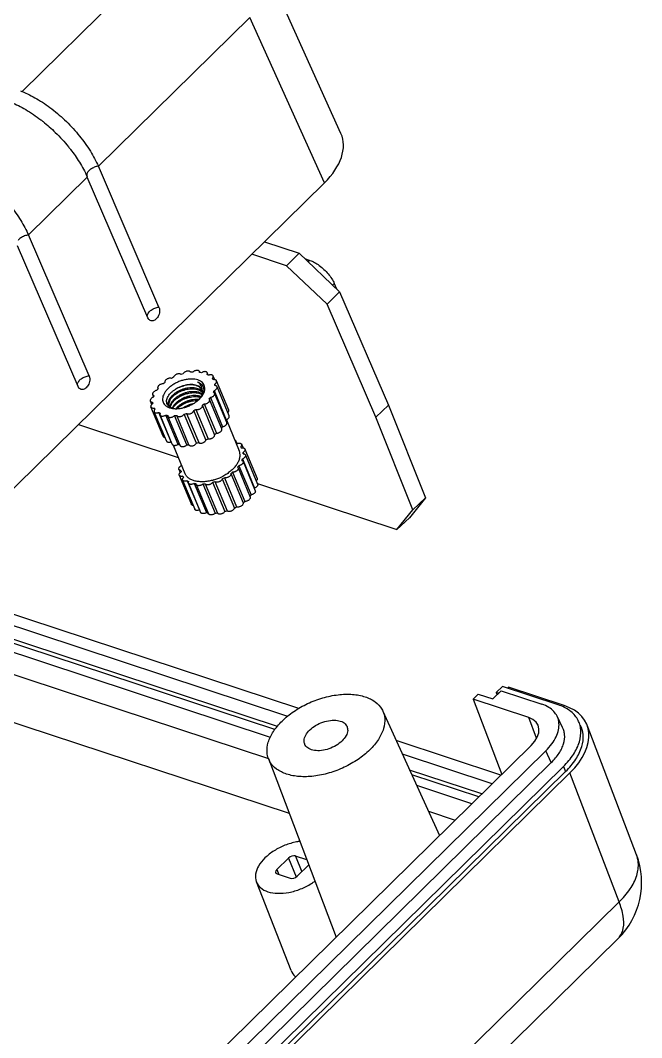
# Model space of a CAD drawing. Header units: millimetres. Extents: x 1786 to 2940, y -3417 to -1928.
# Drawn here: x 2001.6 to 2044.3, y -2819.2 to -2749.2 of the extents above; entities that cross this region are included whole.
import ezdxf

# ---------------------------------------------------------------- set-up
doc = ezdxf.new("R2010")
doc.units = ezdxf.units.MM

# ---------------------------------------------------------------- blocks, each defined once
blk = doc.blocks.new('*u7')
at = {"color": 7, "linetype": 'Continuous'}
for p, q in [((65.251, 85.515, 0), (76.807, 96.881, 0)), ((89.609, 82.304, 0), (83.891, 94.965, 0)), ((71.08, 79.806, 0), (82.636, 91.172, 0)), ((88.34, 78.54, 0), (82.636, 91.172, 0)), ((75.708, 69.049, 0), (71.08, 79.806, 0)), ((88.34, 78.54, 0), (-30.824, -38.661, 0)), ((65.741, 74.556, 0), (70.237, 78.978, 0)), ((74.866, 68.22, 0), (70.237, 78.978, 0)), ((70.37, 63.799, 0), (65.741, 74.556, 0)), ((83.761, 74.036, 0), (86.416, 73.16, 0)), ((69.528, 62.97, 0), (64.899, 73.728, 0)), ((85.454, 72.21, 0), (82.796, 73.087, 0)), ((86.416, 73.16, 0), (85.454, 72.21, 0)), ((86.416, 73.16, 0), (89.507, 70.211, 0)), ((86.849, 72.747, 0), (87.238, 72.618, 0)), ((87.238, 72.618, 0), (87.111, 72.497, 0)), ((88.544, 69.261, 0), (85.454, 72.21, 0)), ((89.093, 70.848, 0), (88.969, 70.723, 0)), ((89.093, 70.848, 0), (89.27, 70.436, 0)), ((89.507, 70.211, 0), (88.544, 69.261, 0)), ((89.507, 70.211, 0), (93.231, 61.555, 0)), ((92.26, 60.624, 0), (88.544, 69.261, 0)), ((74.906, 68.148, 0), (74.866, 68.22, 0)), ((78.123, 64.062, 0), (78.121, 64.067, 0)), ((78.835, 64.055, 0), (78.806, 64.124, 0)), ((79.477, 63.844, 0), (79.402, 64.024, 0)), ((79.967, 63.497, 0), (79.849, 63.779, 0)), ((69.568, 62.898, 0), (69.528, 62.97, 0)), ((77.599, 63.035, 0), (77.618, 63.04, 0)), ((79.964, 63.16, 0), (80.013, 63.043, 0)), ((81.035, 61.176, 0), (80.105, 63.412, 0)), ((75.295, 62.212, 0), (75.233, 62.363, 0)), ((75.641, 62.795, 0), (75.618, 62.85, 0)), ((75.618, 62.85, 0), (75.65, 62.807, 0)), ((79.915, 62.663, 0), (80.845, 60.427, 0)), ((80.891, 60.23, 0), (79.961, 62.466, 0)), ((81.073, 60.724, 0), (80.143, 62.96, 0)), ((75.158, 61.61, 0), (75.051, 61.868, 0)), ((76.019, 59.18, 0), (75.089, 61.416, 0)), ((78.916, 62.15, 0), (78.918, 62.15, 0)), ((79.957, 59.304, 0), (79.027, 61.54, 0)), ((79.163, 61.647, 0), (80.093, 59.411, 0)), ((79.576, 61.978, 0), (79.544, 62.022, 0)), ((80.506, 59.742, 0), (79.576, 61.978, 0)), ((79.639, 62.142, 0), (80.569, 59.906, 0)), ((93.231, 61.555, 0), (92.26, 60.624, 0)), ((93.231, 61.555, 0), (96.074, 54.476, 0)), ((76.275, 58.813, 0), (75.344, 61.049, 0)), ((75.396, 61.223, 0), (75.35, 61.334, 0)), ((76.629, 58.759, 0), (75.699, 60.995, 0)), ((76.722, 58.568, 0), (75.792, 60.804, 0)), ((77.164, 58.558, 0), (76.234, 60.794, 0)), ((77.318, 58.469, 0), (76.387, 60.705, 0)), ((77.832, 58.516, 0), (76.902, 60.752, 0)), ((77.071, 60.766, 0), (77.073, 60.761, 0)), ((78.003, 58.525, 0), (77.073, 60.761, 0)), ((78.568, 58.637, 0), (77.638, 60.873, 0)), ((77.813, 60.924, 0), (78.743, 58.688, 0)), ((79.301, 58.908, 0), (78.371, 61.144, 0)), ((78.534, 61.227, 0), (79.464, 58.991, 0)), ((69.557, 60.066, 0), (77.184, 57.548, 0)), ((80.858, 60.433, 0), (81.845, 58.061, 0)), ((95.095, 53.565, 0), (92.26, 60.624, 0)), ((76.786, 58.506, 0), (77.69, 56.332, 0)), ((81.573, 58.807, 0), (81.648, 58.626, 0)), ((82.02, 58.562, 0), (82.137, 58.28, 0)), ((82.134, 57.943, 0), (82.183, 57.826, 0)), ((82.275, 58.195, 0), (83.205, 55.959, 0)), ((82.314, 57.742, 0), (83.244, 55.506, 0)), ((81.746, 56.761, 0), (82.676, 54.525, 0)), ((81.809, 56.924, 0), (82.739, 54.688, 0)), ((82.085, 57.446, 0), (83.015, 55.21, 0)), ((82.131, 57.248, 0), (83.062, 55.012, 0)), ((77.221, 56.651, 0), (77.329, 56.393, 0)), ((77.26, 56.198, 0), (78.19, 53.962, 0)), ((77.52, 56.117, 0), (77.566, 56.006, 0)), ((80.704, 56.01, 0), (81.634, 53.774, 0)), ((81.198, 56.323, 0), (82.128, 54.087, 0)), ((81.333, 56.43, 0), (82.264, 54.194, 0)), ((77.515, 55.832, 0), (78.445, 53.596, 0)), ((77.869, 55.777, 0), (78.799, 53.541, 0)), ((77.962, 55.587, 0), (78.892, 53.351, 0)), ((78.404, 55.577, 0), (79.334, 53.341, 0)), ((78.558, 55.487, 0), (79.488, 53.251, 0)), ((79.072, 55.535, 0), (80.003, 53.299, 0)), ((79.243, 55.543, 0), (79.241, 55.549, 0)), ((79.243, 55.544, 0), (80.174, 53.307, 0)), ((79.809, 55.656, 0), (80.739, 53.42, 0)), ((79.983, 55.706, 0), (80.914, 53.47, 0)), ((80.541, 55.927, 0), (81.471, 53.691, 0)), ((83.224, 55.554, 0), (93.865, 52.042, 0)), ((96.074, 54.476, 0), (94.844, 52.953, 0)), ((96.074, 54.476, 0), (95.095, 53.565, 0)), ((93.865, 52.042, 0), (95.095, 53.565, 0)), ((94.844, 52.953, 0), (93.865, 52.042, 0)), ((86.401, 38.371, 0), (57.274, 47.986, 0)), ((85.545, 37.771, 0), (56.602, 47.325, 0)), ((84.566, 36.76, 0), (55.587, 46.326, 0)), ((84.765, 37, 0), (55.819, 46.555, 0)), ((84.234, 36.167, 0), (55.052, 45.8, 0)), ((53.778, 44.548, 0), (84.072, 34.548, 0)), ((50.989, 41.804, 0), (85.653, 30.362, 0)), ((101.838, 39.725, 0), (101.212, 39.109, 0)), ((101.944, 40.056, 0), (101.467, 39.588, 0)), ((101.838, 39.725, 0), (104.952, 38.698, 0)), ((106.19, 38.654, 0), (101.944, 40.056, 0)), ((102.404, 39.992, 0), (102.337, 39.926, 0)), ((106.651, 38.59, 0), (102.404, 39.992, 0)), ((99.695, 39.085, 0), (100.094, 39.478, 0)), ((103.94, 37.684, 0), (99.695, 39.085, 0)), ((99.695, 39.085, 0), (101.885, 33.338, 0)), ((100.094, 39.478, 0), (101.212, 39.109, 0)), ((101.64, 39.531, 0), (101.467, 39.588, 0)), ((101.467, 39.588, 0), (101.533, 39.425, 0)), ((92.8, 38.177, 0), (97.127, 28.659, 0)), ((104.545, 36.098, 0), (103.94, 37.684, 0)), ((106.536, 36.919, 0), (106.106, 37.788, 0)), ((112.173, 27.202, 0), (108.405, 37.089, 0)), ((101.825, 33.279, 0), (93.827, 35.92, 0)), ((104.122, 35.539, 0), (-15.065, -81.684, 0)), ((105.253, 35.148, 0), (-13.91, -82.051, 0)), ((105.669, 34.239, 0), (105.253, 35.148, 0)), ((105.669, 34.239, 0), (-13.494, -82.96, 0)), ((84.07, 34.545, 0), (89.235, 20.897, 0)), ((101.153, 32.619, 0), (94.299, 34.881, 0)), ((-12.574, -83.264, 0), (106.59, 33.936, 0)), ((-12.4, -83.643, 0), (106.764, 33.557, 0)), ((107.088, 33.443, 0), (-12.067, -83.748, 0)), ((100.37, 31.848, 0), (94.849, 33.671, 0)), ((106.59, 33.936, 0), (106.764, 33.557, 0)), ((110.844, 23.586, 0), (107.088, 33.443, 0)), ((100.137, 31.62, 0), (95.012, 33.311, 0)), ((99.603, 31.094, 0), (95.388, 32.485, 0)), ((96.283, 30.517, 0), (98.329, 29.841, 0)), ((85.598, 26.946, 0), (84.699, 26.063, 0)), ((85.598, 26.946, 0), (86.182, 25.519, 0)), ((86.996, 26.812, 0), (86.125, 27.1, 0)), ((86.125, 27.1, 0), (86.615, 25.902, 0)), ((86.256, 25.549, 0), (87.155, 26.432, 0)), ((84.699, 26.063, 0), (84.873, 25.678, 0)), ((84.728, 25.726, 0), (85.729, 25.396, 0)), ((85.794, 18.349, 0), (83.149, 25.116, 0)), ((110.844, 23.586, 0), (-8.048, -93.346, 0)), ((110.773, 20.788, 0), (-8.119, -96.145, 0))]:
    blk.add_line(p, q, dxfattribs=at)
for centre, radius, start, end in [((68.357, 93.676, 0), 8.732, 248.27695, 249.16006), ((63.459, 76.062, 0), 7.379, 23.27887, 23.6366), ((78.612, 60.001, 0), 4.093, 104.9573, 107.50269), ((78.479, 60.764, 0), 3.318, 93.22336, 96.15157), ((78.503, 61.727, 0), 2.352, 81.87756, 82.40368), ((78.52, 61.845, 0), 2.233, 78.63279, 81.89795), ((78.786, 62.669, 0), 1.363, 59.53762, 63.94432), ((78.823, 62.733, 0), 1.289, 58.57854, 59.51028), ((78.263, 60.483, 0), 3.502, 126.76939, 129.59408), ((78.628, 59.927, 0), 4.168, 115.65926, 118.17405), ((79.066, 63.019, 0), 0.911, 31.38309, 38.31522), ((79.017, 63.024, 0), 0.957, 1.49441, 8.2044), ((76.648, 61.728, 0), 1.437, 160.28376, 162.28664), ((76.721, 61.702, 0), 1.515, 157.27222, 160.28495), ((77.514, 61.236, 0), 2.437, 140.2131, 143.47381), ((77.61, 61.157, 0), 2.562, 139.91233, 140.23543), ((78.585, 61.261, 0), 1.01, 68.66746, 68.85168), ((78.496, 62.449, 0), 0.556, 27.45995, 29.9034), ((78.541, 62.544, 0), 0.479, 19.70663, 22.60574), ((78.557, 62.099, 0), 0.638, 43.21344, 46.11021), ((78.13, 62.65, 0), 0.892, 355.30037, 0.78162), ((78.154, 62.776, 0), 0.983, 339.45473, 340.32505), ((78.495, 63.118, 0), 1.491, 337.25245, 342.24352), ((76.177, 61.804, 0), 0.957, 181.4944, 188.20441), ((76.828, 61.886, 0), 0.554, 224.77399, 225.52648), ((76.844, 61.904, 0), 0.578, 225.55852, 230.35699), ((76.859, 61.68, 0), 0.436, 202.60636, 207.12494), ((76.886, 61.604, 0), 0.433, 192.10343, 196.37431), ((76.858, 61.68, 0), 0.435, 207.12345, 210.91021), ((76.863, 61.926, 0), 0.607, 230.32555, 231.14118), ((76.87, 61.935, 0), 0.619, 231.14234, 232.31545), ((77.466, 63.376, 0), 1.904, 314.46687, 319.29275), ((77.738, 63.002, 0), 1.458, 323.46947, 325.59982), ((77.58, 63.275, 0), 1.752, 319.34947, 320.2676), ((77.616, 63.245, 0), 1.705, 320.26656, 321.43907), ((77.779, 62.974, 0), 1.408, 325.61049, 325.95018), ((76.931, 64.345, 0), 3.502, 306.76939, 309.59408), ((77.674, 63.597, 0), 2.445, 319.88225, 323.47087), ((76.127, 61.809, 0), 0.911, 211.38309, 218.31522), ((76.403, 62.151, 0), 1.354, 238.62986, 243.95329), ((76.676, 62.995, 0), 2.245, 258.63767, 262.43719), ((76.997, 63.017, 0), 1.736, 263.74926, 266.49924), ((77.088, 62.462, 0), 1.194, 256.51147, 260.46067), ((76.715, 64.065, 0), 3.318, 273.22336, 276.15156), ((78.238, 60.198, 0), 1.573, 132.26164, 136.05142), ((76.582, 64.828, 0), 4.093, 284.9573, 287.50269), ((76.566, 64.902, 0), 4.168, 295.65926, 298.17405), ((78.61, 61.357, 0), 2.438, 320.2132, 323.4737), ((79.476, 60.864, 0), 1.437, 340.28379, 342.28664), ((77.861, 62.109, 0), 3.502, 306.76939, 309.59408), ((77.301, 59.859, 0), 1.289, 238.57854, 239.51028), ((77.604, 60.748, 0), 2.233, 258.6328, 261.89795), ((77.646, 61.829, 0), 3.318, 273.22336, 276.15156), ((77.512, 62.592, 0), 4.093, 284.9573, 287.50269), ((77.496, 62.666, 0), 4.168, 295.65926, 298.17405), ((80.967, 57.47, 0), 1.343, 59.5246, 61.95296), ((80.994, 57.516, 0), 1.289, 58.57854, 59.51028), ((81.237, 57.802, 0), 0.911, 31.38309, 38.31522), ((81.187, 57.806, 0), 0.957, 1.49441, 8.2044), ((79.552, 58.51, 0), 2.579, 314.49841, 317.68857), ((79.844, 58.38, 0), 2.445, 319.88225, 323.47087), ((80.665, 57.901, 0), 1.491, 337.25245, 342.24352), ((78.347, 56.587, 0), 0.957, 181.4944, 188.20441), ((78.298, 56.591, 0), 0.911, 211.38309, 218.31522), ((78.821, 59.472, 0), 3.792, 286.42015, 296.28259), ((78.736, 59.684, 0), 4.168, 295.65926, 298.17405), ((79.102, 59.128, 0), 3.502, 306.76939, 309.59408), ((78.574, 56.933, 0), 1.354, 238.62986, 243.95329), ((78.846, 57.778, 0), 2.245, 258.63767, 262.43718), ((78.886, 58.847, 0), 3.318, 273.22336, 276.15156), ((78.752, 59.61, 0), 4.093, 284.9573, 287.50269), ((81.647, 55.647, 0), 1.437, 340.28379, 342.28664), ((80.781, 56.139, 0), 2.438, 320.2132, 323.4737), ((79.666, 57.448, 0), 4.168, 295.65926, 298.17405), ((80.032, 56.892, 0), 3.502, 306.76939, 309.59408), ((79.471, 54.641, 0), 1.289, 238.57854, 239.51028), ((79.774, 55.53, 0), 2.233, 258.6328, 261.89795), ((79.816, 56.611, 0), 3.318, 273.22336, 276.15156), ((79.682, 57.374, 0), 4.093, 284.9573, 287.50269), ((106.566, 25.066, 0), 6, 314.52405, 20.8629)]:
    blk.add_arc(centre, radius, start, end, dxfattribs=at)
for centre, major_axis, ratio, start_param, end_param in [((84.092, 79.941, 0), (5.542, 2.305), 0.590017, -0.97172, 0.018015), ((102.84, 34.844, 0), (5.542, 2.305), 0.590017, -0.97172, 0.598772), ((102.353, 36.123, 0), (2.309, 0.96), 0.590017, 5.311465, 6.881957), ((85.876, 26.855, 0), (0.362, 0.151), 0.590352, 0.598846, 2.169338), ((84.977, 25.971, 0), (0.363, 0.151), 0.590017, 2.169872, 3.740364), ((85.979, 25.641, 0), (0.362, 0.151), 0.590352, -2.542746, -0.972255)]:
    blk.add_ellipse(centre, major_axis=major_axis, ratio=ratio, start_param=start_param, end_param=end_param, dxfattribs=at)
for points, start_tangent, end_tangent in [([(65.251, 85.515, 0), (66.373, 84.971, 0), (67.526, 84.19, 0), (68.638, 83.219, 0), (69.641, 82.119, 0), (70.472, 80.957, 0), (71.08, 79.806, 0)], (0.934604, -0.355689), (0.395202, -0.918594)), ([(64.408, 84.687, 0), (65.531, 84.143, 0), (66.684, 83.361, 0), (66.86, 83.222, 0)], (0.934604, -0.355689), (0.779488, -0.626417)), ([(66.86, 83.222, 0), (67.796, 82.39, 0), (68.799, 81.29, 0), (68.96, 81.087, 0)], (0.779488, -0.626417), (0.613514, -0.789684)), ([(68.96, 81.087, 0), (69.63, 80.129, 0), (70.219, 79.02, 0)], (0.613514, -0.789684), (0.400929, -0.916109)), ([(60.183, 80.155, 0), (61.272, 79.578, 0), (62.376, 78.791, 0), (63.431, 77.839, 0), (64.378, 76.774, 0), (65.163, 75.659, 0), (65.741, 74.556, 0)], (0.917726, -0.397213), (0.395202, -0.918594)), ([(70.287, 79.376, 0), (70.197, 79.163, 0), (70.216, 79.019, 0)], (-0.584971, -0.811055), (0.379239, -0.925299)), ([(71.08, 79.806, 0), (70.774, 79.731, 0), (70.493, 79.578, 0), (70.287, 79.376, 0)], (-0.994532, -0.104433), (-0.584971, -0.811055)), ([(65.741, 74.556, 0), (65.436, 74.48, 0), (65.154, 74.327, 0), (64.949, 74.126, 0)], (-0.994532, -0.104433), (-0.584971, -0.811055)), ([(87.238, 72.618, 0), (87.589, 72.463, 0), (87.954, 72.227, 0), (88.31, 71.927, 0), (88.632, 71.581, 0), (88.899, 71.213, 0), (89.093, 70.848, 0)], (0.949599, -0.313467), (0.395202, -0.918594)), ([(74.825, 68.405, 0), (74.916, 68.618, 0)], (0.104668, 0.994507), (0.584971, 0.811055)), ([(75.708, 69.049, 0), (75.758, 68.826, 0), (75.742, 68.605, 0), (75.683, 68.412, 0), (75.599, 68.256, 0), (75.499, 68.136, 0), (75.387, 68.048, 0), (75.259, 67.996, 0), (75.119, 67.994, 0), (74.979, 68.062, 0), (74.905, 68.147, 0)], (0.395202, -0.918594), (-0.545572, 0.838064)), ([(74.916, 68.618, 0), (75.121, 68.82, 0), (75.402, 68.973, 0), (75.708, 69.049, 0)], (0.584971, 0.811055), (0.994532, 0.104433)), ([(70.37, 63.799, 0), (70.42, 63.576, 0), (70.404, 63.355, 0), (70.345, 63.162, 0), (70.261, 63.006, 0), (70.161, 62.886, 0), (70.049, 62.798, 0), (69.921, 62.746, 0), (69.781, 62.744, 0), (69.641, 62.812, 0), (69.566, 62.897, 0)], (0.395202, -0.918594), (-0.54557, 0.838065)), ([(69.578, 63.368, 0), (69.783, 63.57, 0), (70.064, 63.723, 0), (70.37, 63.799, 0)], (0.584971, 0.811055), (0.994532, 0.104433)), ([(77.381, 63.904, 0), (77.33, 63.934, 0), (77.262, 63.949, 0), (77.183, 63.947, 0), (77.1, 63.93, 0), (77.018, 63.897, 0), (76.945, 63.853, 0), (76.885, 63.8, 0), (76.843, 63.742, 0), (76.823, 63.684, 0)], (-0.753799, 0.657105), (-0.149673, -0.988736)), ([(78.121, 64.067, 0), (78.094, 64.106, 0), (78.045, 64.137, 0), (77.979, 64.154, 0), (77.902, 64.155, 0), (77.819, 64.139, 0), (77.737, 64.108, 0), (77.662, 64.065, 0), (77.6, 64.013, 0), (77.556, 63.955, 0)], (-0.387874, 0.921713), (-0.500181, -0.865921)), ([(78.806, 64.123, 0), (78.785, 64.157, 0), (78.738, 64.191, 0), (78.674, 64.209, 0), (78.597, 64.212, 0), (78.515, 64.198, 0), (78.432, 64.169, 0), (78.356, 64.127, 0), (78.292, 64.076, 0)], (-0.387179, 0.922004), (-0.712724, -0.701445)), ([(78.814, 64.058, 0), (78.811, 64.112, 0), (78.806, 64.123, 0)], (0.150909, 0.988548), (-0.387179, 0.922004)), ([(79.402, 64.024, 0), (79.385, 64.053, 0), (79.34, 64.088, 0), (79.278, 64.108, 0), (79.203, 64.113, 0), (79.121, 64.101, 0), (79.038, 64.074, 0), (78.96, 64.034, 0)], (-0.386553, 0.922267), (-0.844318, -0.535842)), ([(79.385, 63.894, 0), (79.408, 63.952, 0), (79.408, 64.007, 0), (79.402, 64.024, 0)], (0.500953, 0.865474), (-0.386553, 0.922267)), ([(79.849, 63.779, 0), (79.836, 63.803, 0), (79.794, 63.839, 0), (79.734, 63.862, 0), (79.66, 63.868, 0), (79.579, 63.859, 0), (79.495, 63.833, 0)], (-0.384457, 0.923143), (-0.929747, -0.3682)), ([(79.781, 63.584, 0), (79.828, 63.641, 0), (79.854, 63.7, 0), (79.856, 63.755, 0), (79.849, 63.779, 0)], (0.71319, 0.70097), (-0.384457, 0.923143)), ([(69.487, 63.155, 0), (69.578, 63.368, 0)], (0.104668, 0.994507), (0.584971, 0.811055)), ([(76.031, 63.181, 0), (75.951, 63.176, 0), (75.867, 63.154, 0), (75.787, 63.119, 0), (75.716, 63.072, 0), (75.661, 63.017, 0), (75.624, 62.958, 0), (75.61, 62.901, 0), (75.618, 62.85, 0)], (-0.999424, 0.033943), (0.383618, -0.923492)), ([(76.66, 63.601, 0), (76.591, 63.614, 0), (76.511, 63.61, 0), (76.428, 63.591, 0), (76.347, 63.557, 0), (76.275, 63.511, 0), (76.217, 63.457, 0), (76.178, 63.399, 0), (76.161, 63.341, 0), (76.167, 63.288, 0)], (-0.94945, 0.313918), (0.338207, -0.941072)), ([(79.112, 62.435, 0), (79.178, 62.601, 0), (79.212, 62.792, 0), (79.197, 62.972, 0), (79.133, 63.135, 0), (79.023, 63.276, 0), (78.869, 63.391, 0), (78.676, 63.476, 0), (78.451, 63.528, 0), (78.2, 63.547, 0), (77.93, 63.532, 0), (77.65, 63.483, 0), (77.369, 63.401, 0), (77.095, 63.289, 0), (76.836, 63.15, 0), (76.6, 62.99, 0), (76.394, 62.811, 0)], (0.444225, 0.895915), (-0.712957, -0.701208)), ([(76.999, 62.786, 0), (77.007, 62.791, 0), (77.203, 62.893, 0), (77.407, 62.976, 0), (77.599, 63.035, 0)], (0.861195, 0.508276), (0.967634, 0.252356)), ([(77.599, 63.035, 0), (77.355, 62.954, 0), (77.099, 62.839, 0), (77, 62.786, 0)], (-0.963055, -0.269303), (-0.869644, -0.49368)), ([(78.983, 62.728, 0), (78.914, 62.845, 0), (78.805, 62.95, 0), (78.662, 63.033, 0), (78.489, 63.09, 0), (78.292, 63.12, 0), (78.077, 63.121, 0), (77.85, 63.094, 0), (77.618, 63.04, 0)], (-0.384377, 0.923176), (-0.960147, -0.279494)), ([(78.978, 62.726, 0), (78.969, 62.742, 0), (78.863, 62.869, 0), (78.719, 62.971, 0), (78.54, 63.046, 0), (78.334, 63.091, 0), (78.106, 63.105, 0), (77.865, 63.087, 0), (77.618, 63.04, 0)], (-0.498551, 0.866861), (-0.969764, -0.244046)), ([(78.644, 63.339, 0), (78.806, 63.26, 0), (78.938, 63.16, 0), (79.036, 63.041, 0), (79.101, 62.905, 0), (79.128, 62.755, 0), (79.12, 62.596, 0), (79.08, 62.445, 0)], (0.935385, -0.35363), (-0.336658, -0.941627)), ([(79.022, 62.663, 0), (79.019, 62.723, 0), (78.994, 62.864, 0), (78.944, 62.999, 0), (78.868, 63.124, 0), (78.768, 63.238, 0), (78.644, 63.339, 0)], (-0.01412, 0.9999), (-0.823675, 0.567062)), ([(79.967, 63.499, 0), (79.925, 63.502, 0), (79.844, 63.494, 0)], (-0.9911, 0.13312), (-0.982685, -0.185285)), ([(79.964, 63.16, 0), (80.03, 63.211, 0), (80.079, 63.267, 0), (80.107, 63.326, 0), (80.113, 63.382, 0), (80.105, 63.412, 0)], (0.844616, 0.535372), (-0.382205, 0.924078)), ([(80.105, 63.412, 0), (80.095, 63.431, 0), (80.056, 63.469, 0), (79.998, 63.493, 0), (79.967, 63.499, 0)], (-0.382205, 0.924078), (-0.9911, 0.13312)), ([(80.143, 62.96, 0), (80.137, 62.972, 0), (80.1, 63.012, 0), (80.044, 63.038, 0), (79.973, 63.049, 0)], (-0.380857, 0.924634), (-0.999447, 0.033246)), ([(75.555, 62.686, 0), (75.472, 62.663, 0), (75.392, 62.626, 0), (75.323, 62.578, 0), (75.27, 62.522, 0), (75.236, 62.464, 0), (75.224, 62.407, 0), (75.233, 62.363, 0)], (-0.98279, -0.184725), (0.381058, -0.924551)), ([(75.233, 62.363, 0), (75.236, 62.356, 0), (75.27, 62.315, 0), (75.324, 62.287, 0)], (0.381058, -0.924551), (0.949748, -0.313016)), ([(76.394, 62.811, 0), (76.225, 62.621, 0), (76.097, 62.424, 0), (76.015, 62.227, 0), (75.982, 62.036, 0), (75.997, 61.856, 0), (76.061, 61.693, 0), (76.171, 61.552, 0), (76.325, 61.438, 0), (76.518, 61.353, 0), (76.743, 61.3, 0), (76.808, 61.291, 0)], (-0.712957, -0.701208), (0.994022, -0.109183)), ([(76.434, 61.496, 0), (76.348, 61.61, 0), (76.298, 61.749, 0), (76.291, 61.901, 0), (76.326, 62.06, 0), (76.403, 62.225, 0), (76.52, 62.39, 0), (76.67, 62.546, 0)], (-0.704307, 0.709895), (0.740629, 0.671914)), ([(76.456, 61.513, 0), (76.436, 61.571, 0), (76.423, 61.713, 0), (76.451, 61.865, 0), (76.522, 62.022, 0), (76.631, 62.179, 0), (76.777, 62.331, 0)], (-0.384386, 0.923173), (0.739632, 0.673011)), ([(76.808, 62.257, 0), (76.659, 62.101, 0), (76.548, 61.939, 0), (76.478, 61.778, 0), (76.453, 61.623, 0), (76.463, 61.513, 0)], (-0.739632, -0.673011), (0.209952, -0.977712)), ([(76.67, 62.546, 0), (76.828, 62.674, 0), (76.999, 62.786, 0)], (0.740629, 0.671914), (0.861195, 0.508276)), ([(79.02, 62.578, 0), (78.978, 62.624, 0), (78.848, 62.726, 0), (78.684, 62.805, 0), (78.492, 62.857, 0), (78.282, 62.88, 0), (78.058, 62.875, 0), (77.825, 62.842, 0), (77.59, 62.782, 0), (77.362, 62.699, 0), (77.145, 62.593, 0), (76.948, 62.469, 0), (76.777, 62.331, 0)], (-0.630348, 0.776313), (-0.739632, -0.673011)), ([(76.808, 62.257, 0), (76.992, 62.403, 0), (77.127, 62.49, 0)], (0.739632, 0.673011), (0.861148, 0.508355)), ([(79.013, 62.401, 0), (78.903, 62.466, 0), (78.718, 62.536, 0), (78.507, 62.574, 0), (78.275, 62.582, 0), (78.027, 62.558, 0), (77.776, 62.503, 0), (77.533, 62.42, 0), (77.299, 62.311, 0), (77.085, 62.179, 0), (76.901, 62.033, 0)], (-0.815728, 0.578436), (-0.739632, -0.673011)), ([(76.932, 61.959, 0), (77.103, 62.096, 0), (77.251, 62.192, 0)], (0.739632, 0.673011), (0.861155, 0.508343)), ([(78.949, 62.202, 0), (78.932, 62.209, 0), (78.74, 62.261, 0), (78.53, 62.284, 0), (78.306, 62.278, 0), (78.072, 62.246, 0), (77.837, 62.186, 0), (77.609, 62.102, 0), (77.393, 61.996, 0), (77.196, 61.873, 0), (77.025, 61.735, 0)], (-0.932649, 0.360785), (-0.739632, -0.673011)), ([(77.127, 62.49, 0), (77.206, 62.534, 0), (77.439, 62.643, 0), (77.683, 62.726, 0), (77.723, 62.737, 0)], (0.861148, 0.508355), (0.967618, 0.25242)), ([(77.723, 62.736, 0), (77.598, 62.698, 0), (77.335, 62.595, 0), (77.127, 62.489, 0)], (-0.963027, -0.269404), (-0.870337, -0.492457)), ([(77.251, 62.192, 0), (77.3, 62.22, 0), (77.516, 62.326, 0), (77.744, 62.409, 0), (77.847, 62.439, 0)], (0.861155, 0.508343), (0.967628, 0.252382)), ([(77.847, 62.438, 0), (77.588, 62.352, 0), (77.332, 62.235, 0), (77.251, 62.191, 0)], (-0.963034, -0.269379), (-0.870393, -0.492357)), ([(77.723, 62.737, 0), (77.934, 62.781, 0), (78.182, 62.806, 0), (78.414, 62.798, 0), (78.625, 62.759, 0), (78.81, 62.69, 0), (78.962, 62.592, 0), (78.999, 62.559, 0)], (0.967618, 0.25242), (0.720568, -0.693385)), ([(77.847, 62.439, 0), (77.979, 62.469, 0), (78.213, 62.502, 0), (78.437, 62.507, 0), (78.647, 62.484, 0), (78.839, 62.432, 0), (78.999, 62.356, 0)], (0.967628, 0.252382), (0.853847, -0.520524)), ([(77.971, 62.141, 0), (78.111, 62.173, 0), (78.347, 62.205, 0), (78.573, 62.208, 0), (78.781, 62.184, 0), (78.916, 62.15, 0)], (0.967626, 0.252388), (0.953757, -0.300579)), ([(79.019, 62.577, 0), (79.014, 62.412, 0), (78.967, 62.239, 0), (78.945, 62.185, 0)], (0.10183, -0.994802), (-0.414444, -0.910075)), ([(79.075, 62.431, 0), (78.994, 62.262, 0), (78.946, 62.185, 0)], (-0.350922, -0.936405), (-0.55991, -0.828554)), ([(78.95, 62.183, 0), (78.969, 62.207, 0), (79.097, 62.404, 0), (79.112, 62.435, 0)], (0.623307, 0.781977), (0.444225, 0.895915)), ([(79.019, 62.577, 0), (78.991, 62.706, 0)], (-0.084537, 0.99642), (-0.337285, 0.941403)), ([(79.639, 62.142, 0), (79.722, 62.165, 0), (79.802, 62.202, 0), (79.871, 62.251, 0), (79.924, 62.306, 0), (79.958, 62.365, 0), (79.97, 62.422, 0), (79.961, 62.466, 0)], (0.98279, 0.184725), (-0.381058, 0.924551)), ([(79.961, 62.466, 0), (79.958, 62.472, 0), (79.924, 62.513, 0), (79.87, 62.541, 0)], (-0.381058, 0.924551), (-0.949748, 0.313016)), ([(79.915, 62.663, 0), (79.993, 62.702, 0), (80.061, 62.751, 0), (80.112, 62.808, 0), (80.143, 62.866, 0), (80.152, 62.922, 0), (80.143, 62.96, 0)], (0.929941, 0.367709), (-0.380857, 0.924634)), ([(75.279, 62.165, 0), (75.201, 62.126, 0), (75.133, 62.077, 0), (75.082, 62.021, 0), (75.051, 61.962, 0), (75.042, 61.906, 0), (75.051, 61.868, 0)], (-0.929941, -0.367709), (0.380857, -0.924634)), ([(75.051, 61.868, 0), (75.057, 61.856, 0), (75.094, 61.816, 0), (75.15, 61.79, 0), (75.221, 61.78, 0)], (0.380857, -0.924634), (0.999447, -0.033246)), ([(75.157, 61.611, 0), (75.115, 61.561, 0), (75.087, 61.502, 0), (75.081, 61.446, 0), (75.089, 61.416, 0)], (-0.714161, -0.699982), (0.382205, -0.924078)), ([(75.089, 61.416, 0), (75.099, 61.398, 0), (75.138, 61.36, 0), (75.196, 61.335, 0), (75.269, 61.327, 0), (75.35, 61.334, 0)], (0.382205, -0.924078), (0.982685, 0.185285)), ([(75.23, 61.668, 0), (75.164, 61.618, 0), (75.157, 61.611, 0)], (-0.844616, -0.535372), (-0.714161, -0.699982)), ([(76.81, 61.301, 0), (76.729, 61.324, 0), (76.567, 61.395, 0), (76.492, 61.445, 0)], (-0.972247, 0.233956), (-0.791365, 0.611344)), ([(76.901, 62.033, 0), (76.759, 61.886, 0), (76.651, 61.733, 0), (76.579, 61.579, 0), (76.548, 61.431, 0), (76.546, 61.409, 0)], (-0.739632, -0.673011), (-0.039652, -0.999214)), ([(76.582, 61.387, 0), (76.6, 61.473, 0), (76.669, 61.636, 0), (76.782, 61.801, 0), (76.932, 61.959, 0)], (0.137519, 0.990499), (0.739632, 0.673011)), ([(77.025, 61.735, 0), (76.875, 61.577, 0), (76.762, 61.413, 0), (76.721, 61.327, 0)], (-0.739632, -0.673011), (-0.383453, -0.923561)), ([(76.78, 61.313, 0), (76.806, 61.36, 0), (76.914, 61.513, 0), (77.056, 61.66, 0)], (0.455293, 0.890342), (0.739632, 0.673011)), ([(76.891, 61.284, 0), (76.994, 61.281, 0), (77.264, 61.296, 0), (77.543, 61.346, 0), (77.825, 61.428, 0), (78.099, 61.539, 0), (78.358, 61.678, 0), (78.594, 61.839, 0), (78.8, 62.017, 0)], (0.998115, -0.061364), (0.712957, 0.701208)), ([(77.149, 61.437, 0), (77.007, 61.29, 0), (77.001, 61.282, 0)], (-0.739632, -0.673011), (-0.63405, -0.773292)), ([(77.056, 61.66, 0), (77.229, 61.799, 0), (77.375, 61.894, 0)], (0.739632, 0.673011), (0.861155, 0.508342)), ([(78.752, 61.978, 0), (78.666, 61.985, 0), (78.44, 61.981, 0), (78.204, 61.949, 0), (77.969, 61.89, 0), (77.741, 61.807, 0), (77.522, 61.701, 0), (77.322, 61.575, 0), (77.149, 61.437, 0)], (-0.994752, 0.102311), (-0.739632, -0.673011)), ([(77.18, 61.362, 0), (77.352, 61.5, 0), (77.499, 61.595, 0)], (0.739632, 0.673011), (0.861155, 0.508343)), ([(77.375, 61.894, 0), (77.429, 61.925, 0), (77.648, 62.031, 0), (77.876, 62.114, 0), (77.971, 62.141, 0)], (0.861155, 0.508342), (0.967626, 0.252388)), ([(77.971, 62.14, 0), (77.854, 62.105, 0), (77.591, 62.002, 0), (77.375, 61.893, 0)], (-0.963025, -0.269413), (-0.870338, -0.492455)), ([(78.095, 61.842, 0), (77.854, 61.762, 0), (77.596, 61.647, 0), (77.499, 61.595, 0)], (-0.963045, -0.269342), (-0.870384, -0.492373)), ([(77.499, 61.595, 0), (77.548, 61.624, 0), (77.764, 61.729, 0), (77.992, 61.813, 0), (78.095, 61.842, 0)], (0.861155, 0.508343), (0.967628, 0.252382)), ([(78.29, 61.643, 0), (78.085, 61.59, 0), (77.857, 61.506, 0), (77.641, 61.4, 0), (77.563, 61.354, 0)], (-0.978228, -0.207533), (-0.853057, -0.521817)), ([(78.095, 61.842, 0), (78.228, 61.873, 0), (78.463, 61.906, 0), (78.677, 61.911, 0)], (0.967628, 0.252382), (0.999349, -0.036087)), ([(78.534, 61.227, 0), (78.603, 61.215, 0), (78.682, 61.218, 0), (78.766, 61.238, 0), (78.847, 61.272, 0), (78.919, 61.317, 0), (78.977, 61.372, 0), (79.016, 61.43, 0), (79.033, 61.487, 0), (79.027, 61.54, 0)], (0.94945, -0.313918), (-0.338207, 0.941072)), ([(79.163, 61.647, 0), (79.243, 61.653, 0), (79.327, 61.674, 0), (79.407, 61.71, 0), (79.478, 61.757, 0), (79.533, 61.812, 0), (79.57, 61.87, 0), (79.584, 61.927, 0), (79.576, 61.978, 0)], (0.999424, -0.033943), (-0.383618, 0.923492)), ([(75.413, 61.244, 0), (75.366, 61.187, 0), (75.34, 61.128, 0), (75.337, 61.073, 0), (75.345, 61.049, 0)], (-0.71319, -0.70097), (0.384457, -0.923143)), ([(75.345, 61.049, 0), (75.358, 61.025, 0), (75.4, 60.989, 0), (75.46, 60.967, 0), (75.534, 60.96, 0), (75.615, 60.97, 0), (75.699, 60.995, 0)], (0.384457, -0.923143), (0.929747, 0.3682)), ([(75.809, 60.934, 0), (75.786, 60.876, 0), (75.786, 60.822, 0), (75.792, 60.804, 0)], (-0.500953, -0.865474), (0.386553, -0.922267)), ([(75.792, 60.804, 0), (75.809, 60.775, 0), (75.854, 60.74, 0), (75.916, 60.72, 0), (75.991, 60.715, 0), (76.073, 60.727, 0), (76.156, 60.754, 0), (76.234, 60.794, 0)], (0.386553, -0.922267), (0.844318, 0.535842)), ([(76.38, 60.77, 0), (76.383, 60.716, 0), (76.387, 60.705, 0)], (-0.150909, -0.988548), (0.387179, -0.922004)), ([(76.387, 60.705, 0), (76.409, 60.671, 0), (76.456, 60.638, 0), (76.52, 60.619, 0), (76.596, 60.617, 0), (76.679, 60.63, 0), (76.762, 60.659, 0), (76.838, 60.701, 0), (76.902, 60.752, 0)], (0.387179, -0.922004), (0.712724, 0.701445)), ([(77.073, 60.761, 0), (77.099, 60.722, 0), (77.149, 60.691, 0), (77.215, 60.674, 0), (77.292, 60.674, 0), (77.375, 60.689, 0), (77.457, 60.72, 0), (77.532, 60.763, 0), (77.594, 60.815, 0), (77.638, 60.873, 0)], (0.387874, -0.921713), (0.500181, 0.865921)), ([(77.813, 60.924, 0), (77.864, 60.894, 0), (77.932, 60.879, 0), (78.01, 60.881, 0), (78.094, 60.898, 0), (78.175, 60.931, 0), (78.249, 60.975, 0), (78.309, 61.029, 0), (78.351, 61.086, 0), (78.371, 61.144, 0)], (0.753799, -0.657105), (0.149673, 0.988736)), ([(80.845, 60.427, 0), (80.916, 60.461, 0), (80.979, 60.505, 0), (81.029, 60.554, 0), (81.064, 60.607, 0), (81.08, 60.659, 0), (81.079, 60.707, 0), (81.073, 60.724, 0)], (0.929941, 0.367709), (-0.385664, 0.922639)), ([(80.967, 60.981, 0), (81.001, 61.02, 0), (81.031, 61.072, 0), (81.043, 61.124, 0), (81.037, 61.171, 0), (81.035, 61.176, 0)], (0.713808, 0.700341), (-0.3858, 0.922583)), ([(80.569, 59.906, 0), (80.644, 59.926, 0), (80.717, 59.958, 0), (80.781, 59.999, 0), (80.835, 60.047, 0), (80.874, 60.099, 0), (80.896, 60.152, 0), (80.899, 60.202, 0), (80.891, 60.23, 0)], (0.98279, 0.184725), (-0.382606, 0.923911)), ([(76.019, 59.18, 0), (76.042, 59.145, 0), (76.084, 59.115, 0), (76.14, 59.096, 0), (76.157, 59.093, 0)], (0.3858, -0.922583), (0.991275, -0.131813)), ([(79.464, 58.991, 0), (79.526, 58.979, 0), (79.597, 58.98, 0), (79.671, 58.994, 0), (79.746, 59.021, 0), (79.815, 59.057, 0), (79.874, 59.102, 0), (79.921, 59.153, 0), (79.951, 59.205, 0), (79.964, 59.257, 0), (79.957, 59.304, 0)], (0.94945, -0.313918), (-0.338207, 0.941072)), ([(80.093, 59.411, 0), (80.165, 59.415, 0), (80.241, 59.433, 0), (80.313, 59.461, 0), (80.381, 59.501, 0), (80.438, 59.547, 0), (80.481, 59.599, 0), (80.507, 59.652, 0), (80.514, 59.702, 0), (80.506, 59.742, 0)], (0.999424, -0.033943), (-0.382446, 0.923978)), ([(76.275, 58.813, 0), (76.277, 58.807, 0), (76.306, 58.77, 0), (76.352, 58.742, 0), (76.411, 58.727, 0), (76.479, 58.725, 0), (76.554, 58.735, 0), (76.629, 58.759, 0)], (0.382272, -0.92405), (0.929747, 0.3682)), ([(76.722, 58.568, 0), (76.73, 58.552, 0), (76.764, 58.517, 0), (76.813, 58.492, 0), (76.875, 58.48, 0), (76.946, 58.481, 0), (77.02, 58.495, 0), (77.095, 58.521, 0), (77.164, 58.558, 0)], (0.382557, -0.923932), (0.844318, 0.535842)), ([(77.318, 58.469, 0), (77.333, 58.443, 0), (77.37, 58.41, 0), (77.423, 58.389, 0), (77.487, 58.38, 0), (77.559, 58.384, 0), (77.635, 58.401, 0), (77.708, 58.43, 0), (77.775, 58.47, 0), (77.832, 58.516, 0)], (0.385546, -0.922689), (0.712724, 0.701445)), ([(78.003, 58.525, 0), (78.026, 58.49, 0), (78.068, 58.46, 0), (78.123, 58.441, 0), (78.19, 58.436, 0), (78.263, 58.443, 0), (78.338, 58.464, 0), (78.411, 58.496, 0), (78.476, 58.537, 0), (78.53, 58.585, 0), (78.568, 58.637, 0)], (0.386892, -0.922125), (0.500181, 0.865921)), ([(78.743, 58.688, 0), (78.788, 58.66, 0), (78.848, 58.645, 0), (78.916, 58.643, 0), (78.991, 58.654, 0), (79.065, 58.677, 0), (79.136, 58.711, 0), (79.199, 58.755, 0), (79.249, 58.804, 0), (79.284, 58.856, 0), (79.301, 58.908, 0)], (0.753799, -0.657105), (0.149673, 0.988736)), ([(81.51, 58.871, 0), (81.531, 58.858, 0), (81.564, 58.823, 0), (81.572, 58.807, 0)], (0.890807, -0.454382), (0.382557, -0.923932)), ([(81.572, 58.807, 0), (81.58, 58.779, 0), (81.577, 58.729, 0), (81.573, 58.716, 0)], (0.382557, -0.923932), (-0.30873, -0.95115)), ([(81.666, 58.616, 0), (81.74, 58.639, 0), (81.815, 58.65, 0), (81.883, 58.648, 0), (81.943, 58.633, 0), (81.988, 58.605, 0), (82.017, 58.568, 0), (82.02, 58.562, 0)], (0.929747, 0.3682), (0.382272, -0.92405)), ([(82.02, 58.562, 0), (82.028, 58.522, 0), (82.021, 58.471, 0), (81.995, 58.418, 0), (81.952, 58.367, 0)], (0.382272, -0.92405), (-0.71319, -0.70097)), ([(81.459, 56.775, 0), (81.573, 56.91, 0), (81.737, 57.156, 0), (81.848, 57.403, 0), (81.901, 57.645, 0), (81.897, 57.874, 0), (81.845, 58.061, 0)], (0.672824, 0.739803), (-0.383701, 0.923457)), ([(82.015, 58.276, 0), (82.088, 58.284, 0), (82.137, 58.281, 0)], (0.982685, 0.185285), (0.991275, -0.131813)), ([(82.314, 57.742, 0), (82.319, 57.726, 0), (82.321, 57.677, 0), (82.304, 57.625, 0), (82.269, 57.573, 0), (82.219, 57.524, 0), (82.156, 57.48, 0), (82.085, 57.446, 0)], (0.385664, -0.922639), (-0.929941, -0.367709)), ([(82.275, 58.195, 0), (82.277, 58.19, 0), (82.284, 58.143, 0), (82.271, 58.091, 0), (82.241, 58.039, 0), (82.194, 57.988, 0), (82.134, 57.943, 0)], (0.3858, -0.922583), (-0.844616, -0.535372)), ([(82.137, 58.281, 0), (82.155, 58.278, 0), (82.21, 58.26, 0), (82.252, 58.23, 0), (82.275, 58.195, 0)], (0.991275, -0.131813), (0.3858, -0.922583)), ([(82.144, 57.831, 0), (82.208, 57.822, 0), (82.261, 57.801, 0), (82.299, 57.768, 0), (82.314, 57.742, 0)], (0.999447, -0.033246), (0.385664, -0.922639)), ([(77.221, 56.651, 0), (77.216, 56.667, 0), (77.214, 56.716, 0), (77.231, 56.768, 0), (77.266, 56.821, 0), (77.316, 56.87, 0), (77.379, 56.913, 0), (77.436, 56.942, 0)], (-0.385664, 0.922639), (0.91981, 0.392363)), ([(81.746, 56.761, 0), (81.755, 56.721, 0), (81.747, 56.67, 0), (81.721, 56.617, 0), (81.678, 56.566, 0), (81.621, 56.519, 0), (81.554, 56.48, 0), (81.481, 56.451, 0), (81.405, 56.434, 0), (81.333, 56.43, 0)], (0.382446, -0.923978), (-0.999424, 0.033943)), ([(81.714, 56.804, 0), (81.744, 56.767, 0), (81.746, 56.761, 0)], (0.754666, -0.656109), (0.382446, -0.923978)), ([(82.131, 57.248, 0), (82.139, 57.22, 0), (82.136, 57.17, 0), (82.114, 57.118, 0), (82.076, 57.066, 0), (82.022, 57.018, 0), (81.957, 56.977, 0), (81.884, 56.945, 0), (81.809, 56.924, 0)], (0.382606, -0.923911), (-0.98279, -0.184725)), ([(82.04, 57.324, 0), (82.089, 57.3, 0), (82.123, 57.264, 0), (82.131, 57.248, 0)], (0.949748, -0.313016), (0.382606, -0.923911)), ([(77.391, 56.562, 0), (77.327, 56.571, 0), (77.274, 56.593, 0), (77.236, 56.625, 0), (77.221, 56.651, 0)], (-0.999447, 0.033246), (-0.385664, 0.922639)), ([(77.26, 56.198, 0), (77.258, 56.204, 0), (77.251, 56.251, 0), (77.264, 56.303, 0), (77.294, 56.355, 0), (77.328, 56.393, 0)], (-0.3858, 0.922583), (0.713808, 0.700341)), ([(77.52, 56.117, 0), (77.447, 56.109, 0), (77.38, 56.115, 0), (77.324, 56.133, 0), (77.282, 56.164, 0), (77.26, 56.198, 0)], (-0.982685, -0.185285), (-0.3858, 0.922583)), ([(77.328, 56.393, 0), (77.341, 56.406, 0), (77.4, 56.451, 0)], (0.713808, 0.700341), (0.844616, 0.535372)), ([(77.515, 55.832, 0), (77.506, 55.872, 0), (77.514, 55.922, 0), (77.54, 55.975, 0), (77.583, 56.027, 0)], (-0.382272, 0.92405), (0.71319, 0.70097)), ([(79.893, 55.834, 0), (79.795, 55.807, 0), (79.442, 55.733, 0), (79.099, 55.699, 0), (78.774, 55.706, 0), (78.475, 55.753, 0), (78.212, 55.84, 0), (77.992, 55.964, 0), (77.82, 56.121, 0), (77.701, 56.308, 0), (77.69, 56.332, 0)], (-0.959379, -0.282119), (-0.383701, 0.923457)), ([(81.36, 56.671, 0), (81.103, 56.447, 0), (80.81, 56.243, 0), (80.5, 56.072, 0)], (-0.712957, -0.701208), (-0.896652, -0.442736)), ([(81.198, 56.323, 0), (81.204, 56.276, 0), (81.192, 56.224, 0), (81.161, 56.172, 0), (81.115, 56.121, 0), (81.055, 56.076, 0), (80.986, 56.039, 0), (80.911, 56.013, 0), (80.837, 55.999, 0), (80.766, 55.998, 0), (80.704, 56.01, 0)], (0.338207, -0.941072), (-0.94945, 0.313918)), ([(77.869, 55.777, 0), (77.794, 55.754, 0), (77.72, 55.743, 0), (77.652, 55.745, 0), (77.592, 55.761, 0), (77.547, 55.788, 0), (77.517, 55.826, 0), (77.515, 55.832, 0)], (-0.929747, -0.3682), (-0.382272, 0.92405)), ([(77.962, 55.587, 0), (77.955, 55.614, 0), (77.958, 55.665, 0), (77.979, 55.717, 0)], (-0.382557, 0.923932), (0.500953, 0.865474)), ([(78.404, 55.577, 0), (78.335, 55.54, 0), (78.26, 55.514, 0), (78.186, 55.5, 0), (78.115, 55.499, 0), (78.053, 55.511, 0), (78.004, 55.535, 0), (77.97, 55.571, 0), (77.962, 55.587, 0)], (-0.844318, -0.535842), (-0.382557, 0.923932)), ([(78.558, 55.487, 0), (78.552, 55.504, 0), (78.551, 55.552, 0)], (-0.385546, 0.922689), (0.150909, 0.988548)), ([(79.072, 55.535, 0), (79.016, 55.488, 0), (78.948, 55.449, 0), (78.875, 55.42, 0), (78.799, 55.403, 0), (78.728, 55.398, 0), (78.663, 55.407, 0), (78.61, 55.429, 0), (78.573, 55.462, 0), (78.558, 55.487, 0)], (-0.712724, -0.701445), (-0.385546, 0.922689)), ([(79.809, 55.656, 0), (79.77, 55.604, 0), (79.716, 55.555, 0), (79.652, 55.514, 0), (79.579, 55.482, 0), (79.504, 55.462, 0), (79.431, 55.454, 0), (79.364, 55.46, 0), (79.308, 55.478, 0), (79.266, 55.509, 0), (79.243, 55.543, 0)], (-0.500181, -0.865921), (-0.386892, 0.922125)), ([(80.541, 55.927, 0), (80.524, 55.875, 0), (80.489, 55.822, 0), (80.439, 55.773, 0), (80.376, 55.73, 0), (80.306, 55.695, 0), (80.231, 55.672, 0), (80.156, 55.661, 0), (80.088, 55.664, 0), (80.029, 55.679, 0), (79.983, 55.706, 0)], (-0.149673, -0.988736), (-0.753799, 0.657105)), ([(83.244, 55.506, 0), (83.252, 55.469, 0), (83.244, 55.413, 0), (83.213, 55.354, 0), (83.161, 55.298, 0), (83.094, 55.249, 0), (83.015, 55.21, 0)], (0.380857, -0.924634), (-0.929941, -0.367709)), ([(83.205, 55.959, 0), (83.213, 55.928, 0), (83.208, 55.872, 0), (83.179, 55.814, 0), (83.137, 55.764, 0)], (0.382205, -0.924078), (-0.714161, -0.699982)), ([(82.676, 54.525, 0), (82.685, 54.474, 0), (82.67, 54.416, 0), (82.634, 54.358, 0), (82.578, 54.303, 0), (82.508, 54.256, 0), (82.427, 54.221, 0), (82.344, 54.199, 0), (82.264, 54.194, 0)], (0.383618, -0.923492), (-0.999424, 0.033943)), ([(83.062, 55.012, 0), (83.07, 54.968, 0), (83.059, 54.911, 0), (83.025, 54.853, 0), (82.971, 54.797, 0), (82.902, 54.749, 0), (82.823, 54.712, 0), (82.739, 54.688, 0)], (0.381058, -0.924551), (-0.98279, -0.184725)), ([(78.327, 53.876, 0), (78.297, 53.882, 0), (78.239, 53.906, 0), (78.199, 53.944, 0), (78.19, 53.962, 0)], (-0.9911, 0.13312), (-0.382205, 0.924078)), ([(81.471, 53.691, 0), (81.451, 53.633, 0), (81.41, 53.575, 0), (81.35, 53.522, 0), (81.276, 53.477, 0), (81.194, 53.445, 0), (81.111, 53.427, 0), (81.033, 53.426, 0), (80.965, 53.441, 0), (80.914, 53.47, 0)], (-0.149673, -0.988736), (-0.753799, 0.657105)), ([(82.128, 54.087, 0), (82.134, 54.034, 0), (82.117, 53.976, 0), (82.078, 53.918, 0), (82.02, 53.864, 0), (81.948, 53.818, 0), (81.867, 53.784, 0), (81.783, 53.765, 0), (81.704, 53.761, 0), (81.634, 53.774, 0)], (0.338207, -0.941072), (-0.94945, 0.313918)), ([(78.799, 53.541, 0), (78.716, 53.516, 0), (78.634, 53.507, 0), (78.561, 53.513, 0), (78.5, 53.536, 0), (78.458, 53.572, 0), (78.445, 53.596, 0)], (-0.929747, -0.3682), (-0.384457, 0.923143)), ([(79.334, 53.341, 0), (79.257, 53.301, 0), (79.174, 53.273, 0), (79.092, 53.262, 0), (79.016, 53.266, 0), (78.954, 53.287, 0), (78.91, 53.322, 0), (78.893, 53.351, 0)], (-0.844318, -0.535842), (-0.386553, 0.922267)), ([(80.003, 53.299, 0), (79.939, 53.247, 0), (79.862, 53.206, 0), (79.78, 53.177, 0), (79.697, 53.163, 0), (79.621, 53.166, 0), (79.557, 53.184, 0), (79.51, 53.217, 0), (79.488, 53.251, 0)], (-0.712724, -0.701445), (-0.387179, 0.922004)), ([(80.739, 53.42, 0), (80.695, 53.362, 0), (80.633, 53.31, 0), (80.558, 53.266, 0), (80.476, 53.236, 0), (80.393, 53.22, 0), (80.315, 53.221, 0), (80.249, 53.237, 0), (80.2, 53.269, 0), (80.174, 53.307, 0)], (-0.500181, -0.865921), (-0.387874, 0.921713)), ([(85.109, 37.416, 0), (86, 38.143, 0), (87.059, 38.745, 0), (88.212, 39.181, 0), (89.382, 39.421, 0), (90.49, 39.45, 0), (91.458, 39.264, 0), (92.222, 38.878, 0), (92.729, 38.316, 0), (92.8, 38.177, 0)], (0.712957, 0.701208), (0.411121, -0.911581)), ([(92.8, 38.177, 0), (92.945, 37.618, 0), (92.855, 36.831, 0), (92.465, 36.009, 0), (91.802, 35.207, 0)], (0.411121, -0.911581), (-0.712957, -0.701208)), ([(105.872, 38.131, 0), (105.472, 38.46, 0), (104.952, 38.698, 0)], (-0.669325, 0.74297), (-0.949599, 0.313467)), ([(106.106, 37.788, 0), (105.872, 38.131, 0)], (-0.444025, 0.896014), (-0.669325, 0.74297)), ([(107.08, 38.204, 0), (107.076, 38.207, 0), (106.668, 38.457, 0), (106.19, 38.654, 0)], (-0.801242, 0.598341), (-0.949599, 0.313467)), ([(107.724, 37.447, 0), (107.667, 37.555, 0), (107.411, 37.904, 0), (107.08, 38.204, 0)], (-0.442903, 0.89657), (-0.801242, 0.598341)), ([(84.071, 34.545, 0), (83.967, 35.005, 0), (84.057, 35.792, 0), (84.446, 36.614, 0), (85.109, 37.416, 0)], (-0.352051, 0.935981), (0.712957, 0.701208)), ([(87.217, 36.72, 0), (87.671, 37.069, 0), (88.224, 37.328, 0), (88.796, 37.462, 0), (89.338, 37.458, 0), (89.763, 37.318, 0), (90.038, 37.052, 0), (90.068, 36.99, 0)], (0.712957, 0.701208), (0.386136, -0.922442)), ([(105.253, 35.148, 0), (105.708, 35.67, 0), (106.035, 36.21, 0), (106.218, 36.746, 0), (106.253, 37.257, 0), (106.136, 37.725, 0), (106.106, 37.788, 0)], (0.712957, 0.701208), (-0.444025, 0.896014)), ([(106.59, 33.936, 0), (107.012, 34.395, 0), (107.359, 34.865, 0), (107.629, 35.344, 0), (107.814, 35.822, 0), (107.919, 36.74, 0), (107.837, 37.164, 0), (107.724, 37.447, 0)], (0.712957, 0.701208), (-0.442903, 0.89657)), ([(86.838, 35.645, 0), (86.793, 35.921, 0), (86.912, 36.323, 0), (87.217, 36.72, 0)], (-0.366265, 0.930511), (0.712957, 0.701208)), ([(90.068, 36.99, 0), (90.119, 36.703, 0), (89.999, 36.3, 0), (89.694, 35.903, 0)], (0.386136, -0.922442), (-0.712957, -0.701208)), ([(105.669, 34.239, 0), (105.994, 34.592, 0), (106.259, 34.952, 0), (106.464, 35.318, 0), (106.604, 35.682, 0), (106.684, 36.381, 0), (106.622, 36.703, 0), (106.536, 36.919, 0)], (0.712957, 0.701208), (-0.442891, 0.896576)), ([(106.764, 33.557, 0), (107.54, 34.496, 0), (107.995, 35.459, 0), (108.099, 36.375, 0), (107.903, 37.085, 0)], (0.712957, 0.701208), (-0.440519, 0.897743)), ([(89.694, 35.903, 0), (89.24, 35.554, 0), (88.688, 35.295, 0), (88.115, 35.161, 0), (87.574, 35.165, 0), (87.149, 35.305, 0), (86.874, 35.571, 0), (86.838, 35.645, 0)], (-0.712957, -0.701208), (-0.366265, 0.930511)), ([(91.802, 35.207, 0), (90.911, 34.48, 0), (89.853, 33.879, 0), (88.699, 33.443, 0), (87.529, 33.202, 0), (86.422, 33.174, 0), (85.454, 33.359, 0), (84.69, 33.745, 0), (84.183, 34.307, 0), (84.071, 34.545, 0)], (-0.712957, -0.701208), (-0.352051, 0.935981)), ([(86.47, 28.215, 0), (86.22, 28.175, 0), (85.329, 27.916, 0), (84.496, 27.493, 0), (83.804, 26.948, 0)], (-0.991735, -0.128306), (-0.712957, -0.701208)), ([(83.804, 26.948, 0), (83.319, 26.335, 0), (83.09, 25.714, 0), (83.138, 25.144, 0), (83.149, 25.117, 0)], (-0.712957, -0.701208), (0.366598, -0.930379)), ([(110.844, 23.586, 0), (111.687, 24.579, 0), (112.189, 25.612, 0), (112.307, 26.608, 0), (112.172, 27.202, 0)], (0.723072, 0.690772), (-0.35383, 0.93531)), ([(83.149, 25.117, 0), (83.46, 24.683, 0), (84.022, 24.374, 0), (84.772, 24.25, 0), (85.634, 24.32, 0), (86.525, 24.58, 0), (87.358, 25.002, 0), (87.62, 25.181, 0)], (0.366598, -0.930379), (0.805089, 0.593153)), ([(110.887, 20.917, 0), (111.167, 21.579, 0), (111.159, 22.497, 0), (110.844, 23.586, 0)], (0.612233, 0.790678), (-0.372694, 0.927954)), ([(110.772, 20.789, 0), (110.869, 20.894, 0), (110.887, 20.917, 0)], (0.719608, 0.694381), (0.612233, 0.790678)), ([(85.794, 18.349, 0), (86.121, 17.893, 0), (86.154, 17.865, 0)], (0.36662, -0.930371), (0.77136, -0.636399))]:
    blk.add_spline(points, degree=3, dxfattribs=dict(at, start_tangent=start_tangent, end_tangent=end_tangent))

msp = doc.modelspace()

# ---------------------------------------------------------------- block references
at = {"xscale": 0.9, "yscale": 0.9, "zscale": 0.9}
msp.add_blockref('*u7', (1942.99, -2831.081, 0), dxfattribs=at)

doc.saveas('drawing.dxf')
